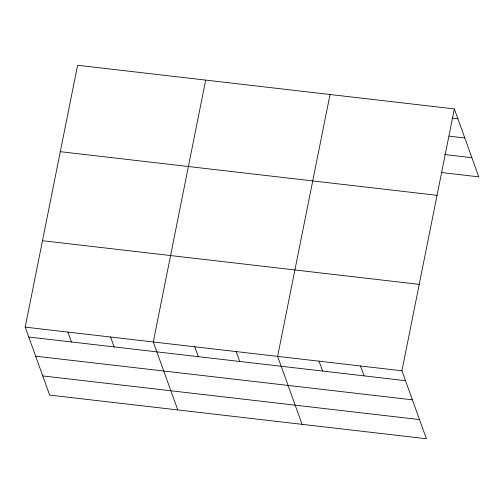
<?xml version="1.0" encoding="UTF-8"?>
<svg xmlns="http://www.w3.org/2000/svg" width="504" height="504" viewBox="0 0 504 504"><rect width="100%" height="100%" fill="white"/><g stroke="black" fill="none" stroke-linecap="round" stroke-linejoin="round"><path stroke-width="0.76" d="M454.337 108.908L401.94 370.786L426.403 438.738L49.663 395.092L25.2 327.134L77.597 65.262L454.337 108.908L478.8 176.866L441.271 172.513M205.689 80.105L153.292 341.977L177.754 409.928M330.013 94.506L277.616 356.378L302.079 424.337M452.422 118.163L457.897 118.793M449.152 136.149L464.795 137.957M444.534 154.533L471.901 157.702M60.304 151.679L437.044 195.325M42.494 240.717L419.227 284.363M25.2 327.134L401.94 370.786M28.759 337.019L405.493 380.671M35.658 356.183L412.398 399.829M42.764 375.927L419.504 419.574M360.499 365.98L364.058 375.871M319.057 361.179L322.617 371.064M236.174 351.578L239.734 361.462M194.733 346.777L198.292 356.662M110.597 337.031L114.15 346.916M67.895 332.086L71.455 341.97"/></g></svg>
